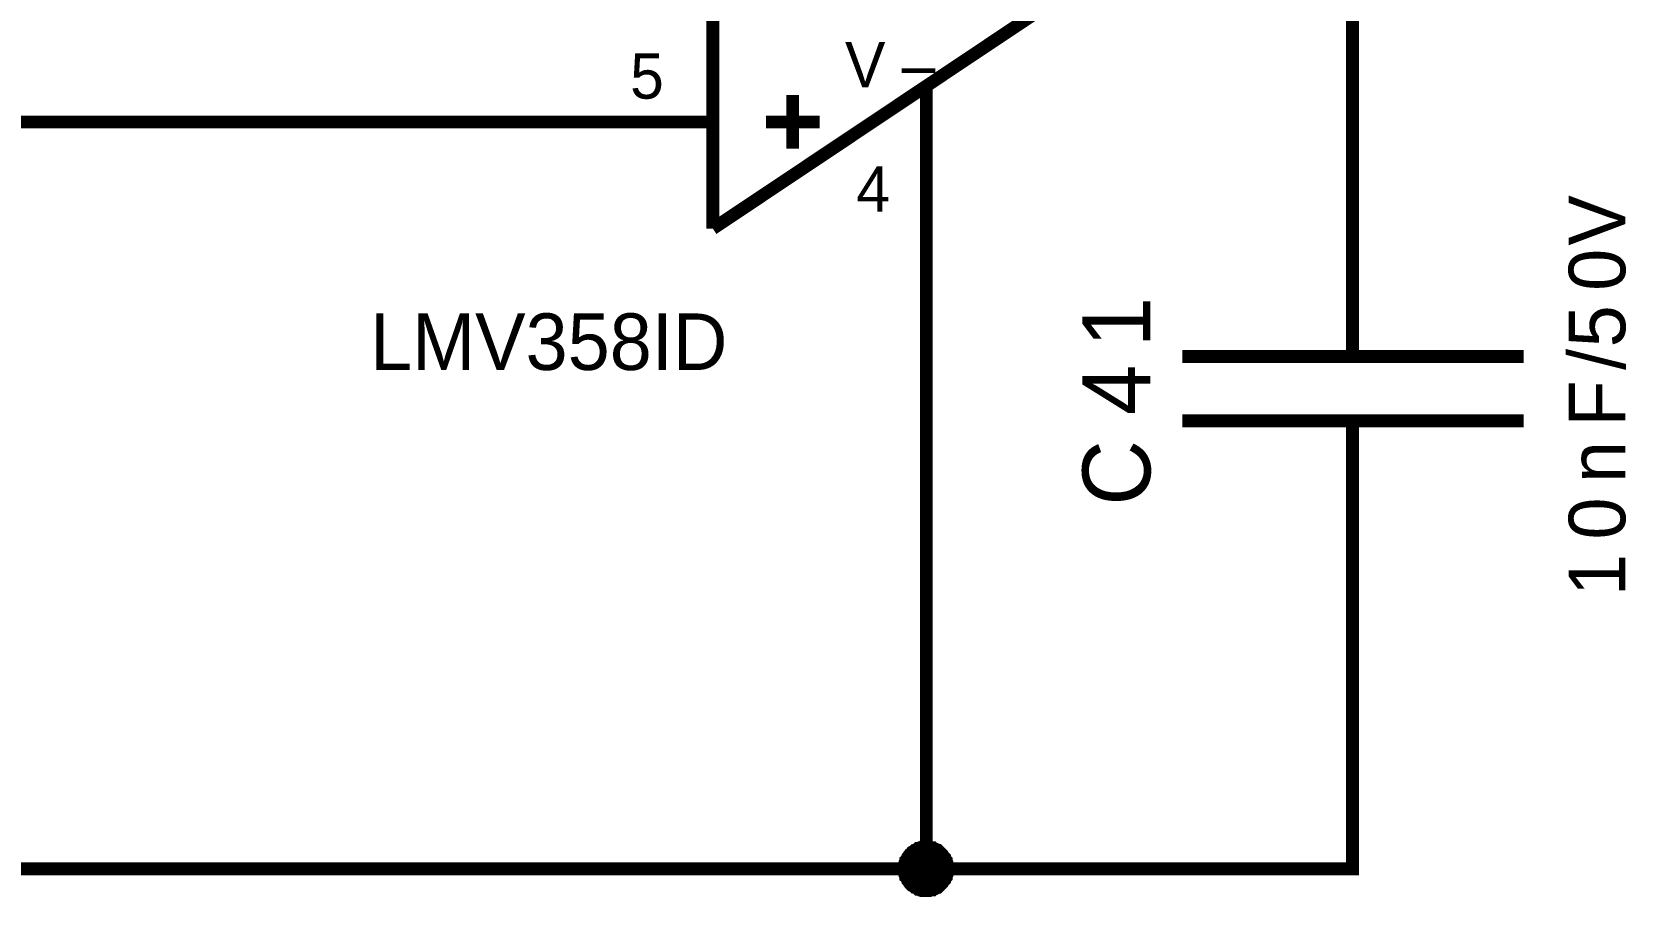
# Model space of a CAD drawing. Header units: millimetres. Extents: x 0 to 420, y 0 to 297.
# Drawn here: x 184.07 to 221.41, y 61.83 to 82.11 of the extents above; entities that cross this region are included whole.
import ezdxf

# ---------------------------------------------------------------- set-up
doc = ezdxf.new("R2010")
doc.units = ezdxf.units.MM
doc.layers.add('Sheet', color=255, linetype='Continuous')

msp = doc.modelspace()

# ---------------------------------------------------------------- linework, layer by layer
at = {"layer": 'Sheet'}
for points, const_width in [([(205.018, 89.997), (214.998, 89.997), (214.998, 77.496)], 0.3), ([(200.02, 84.367), (200.02, 77.496)], 0.3), ([(207.501, 82.496), (200.02, 77.496)], 0.3), ([(201.89, 80.625), (201.89, 79.367)], 0.3), ([(205.018, 80.791), (205.018, 77.496)], 0.3), ([(157.533, 79.996), (170.029, 79.996), (180.026, 79.996), (197.52, 79.996)], 0.3), ([(200.02, 79.996), (197.52, 79.996)], 0.3), ([(201.261, 79.996), (202.519, 79.996)], 0.3), ([(214.998, 69.994), (214.998, 62.493), (205.018, 62.493), (205.018, 77.496)], 0.3), ([(214.998, 74.498), (214.998, 77.496)], 0.3), ([(211.01, 74.498), (219.004, 74.498)], 0.3), ([(211.01, 72.992), (219.004, 72.992)], 0.3), ([(214.998, 72.992), (214.998, 69.994)], 0.3), ([(204.505, 62.493), (204.505, 62.526), (204.505, 62.543), (204.505, 62.576), (204.522, 62.593), (204.522, 62.626), (204.522, 62.642), (204.538, 62.675), (204.538, 62.692), (204.555, 62.708), (204.571, 62.742), (204.588, 62.758), (204.588, 62.775), (204.604, 62.791), (204.621, 62.824), (204.637, 62.841), (204.654, 62.857), (204.671, 62.874), (204.687, 62.891), (204.72, 62.907), (204.737, 62.924), (204.753, 62.924), (204.77, 62.94), (204.803, 62.957), (204.82, 62.973), (204.836, 62.973), (204.869, 62.99), (204.886, 62.99), (204.919, 62.99), (204.935, 63.007), (204.968, 63.007), (204.985, 63.007), (205.018, 63.007)], 0.3), ([(204.505, 62.493), (204.505, 62.526), (204.505, 62.543), (204.505, 62.576), (204.522, 62.593), (204.522, 62.626), (204.522, 62.642), (204.538, 62.675), (204.538, 62.692), (204.555, 62.708), (204.571, 62.742), (204.588, 62.758), (204.588, 62.775), (204.604, 62.791), (204.621, 62.824), (204.637, 62.841), (204.654, 62.857), (204.671, 62.874), (204.687, 62.891), (204.72, 62.907), (204.737, 62.924), (204.753, 62.924), (204.77, 62.94), (204.803, 62.957), (204.82, 62.973), (204.836, 62.973), (204.869, 62.99), (204.886, 62.99), (204.919, 62.99), (204.935, 63.007), (204.968, 63.007), (204.985, 63.007), (205.018, 63.007)], 0.3), ([(204.505, 62.493), (204.505, 62.526), (204.505, 62.543), (204.505, 62.576), (204.522, 62.593), (204.522, 62.626), (204.522, 62.642), (204.538, 62.675), (204.538, 62.692), (204.555, 62.708), (204.571, 62.742), (204.588, 62.758), (204.588, 62.775), (204.604, 62.791), (204.621, 62.824), (204.637, 62.841), (204.654, 62.857), (204.671, 62.874), (204.687, 62.891), (204.72, 62.907), (204.737, 62.924), (204.753, 62.924), (204.77, 62.94), (204.803, 62.957), (204.82, 62.973), (204.836, 62.973), (204.869, 62.99), (204.886, 62.99), (204.919, 62.99), (204.935, 63.007), (204.968, 63.007), (204.985, 63.007), (205.018, 63.007)], 0.3), ([(204.505, 62.493), (204.505, 62.526), (204.505, 62.543), (204.505, 62.576), (204.522, 62.593), (204.522, 62.626), (204.522, 62.642), (204.538, 62.675), (204.538, 62.692), (204.555, 62.708), (204.571, 62.742), (204.588, 62.758), (204.588, 62.775), (204.604, 62.791), (204.621, 62.824), (204.637, 62.841), (204.654, 62.857), (204.671, 62.874), (204.687, 62.891), (204.72, 62.907), (204.737, 62.924), (204.753, 62.924), (204.77, 62.94), (204.803, 62.957), (204.82, 62.973), (204.836, 62.973), (204.869, 62.99), (204.886, 62.99), (204.919, 62.99), (204.935, 63.007), (204.968, 63.007), (204.985, 63.007), (205.018, 63.007)], 0.3), ([(205.018, 63.007), (205.018, 63.007)], 0.3), ([(205.018, 63.007), (205.035, 63.007), (205.068, 63.007), (205.084, 63.007), (205.117, 62.99), (205.134, 62.99), (205.167, 62.99), (205.184, 62.973), (205.2, 62.973), (205.233, 62.957), (205.25, 62.94), (205.266, 62.924), (205.299, 62.924), (205.316, 62.907), (205.333, 62.891), (205.349, 62.874), (205.366, 62.857), (205.382, 62.841), (205.399, 62.824), (205.415, 62.791), (205.432, 62.775), (205.448, 62.758), (205.448, 62.742), (205.465, 62.708), (205.482, 62.692), (205.482, 62.675), (205.498, 62.642), (205.498, 62.626), (205.498, 62.593), (205.515, 62.576), (205.515, 62.543), (205.515, 62.526), (205.515, 62.493)], 0.3), ([(205.018, 63.007), (205.018, 63.007)], 0.3), ([(205.018, 63.007), (205.035, 63.007), (205.068, 63.007), (205.084, 63.007), (205.117, 62.99), (205.134, 62.99), (205.167, 62.99), (205.184, 62.973), (205.2, 62.973), (205.233, 62.957), (205.25, 62.94), (205.266, 62.924), (205.299, 62.924), (205.316, 62.907), (205.333, 62.891), (205.349, 62.874), (205.366, 62.857), (205.382, 62.841), (205.399, 62.824), (205.415, 62.791), (205.432, 62.775), (205.448, 62.758), (205.448, 62.742), (205.465, 62.708), (205.482, 62.692), (205.482, 62.675), (205.498, 62.642), (205.498, 62.626), (205.498, 62.593), (205.515, 62.576), (205.515, 62.543), (205.515, 62.526), (205.515, 62.493)], 0.3), ([(205.018, 63.007), (205.018, 63.007)], 0.3), ([(205.018, 63.007), (205.035, 63.007), (205.068, 63.007), (205.084, 63.007), (205.117, 62.99), (205.134, 62.99), (205.167, 62.99), (205.184, 62.973), (205.2, 62.973), (205.233, 62.957), (205.25, 62.94), (205.266, 62.924), (205.299, 62.924), (205.316, 62.907), (205.333, 62.891), (205.349, 62.874), (205.366, 62.857), (205.382, 62.841), (205.399, 62.824), (205.415, 62.791), (205.432, 62.775), (205.448, 62.758), (205.448, 62.742), (205.465, 62.708), (205.482, 62.692), (205.482, 62.675), (205.498, 62.642), (205.498, 62.626), (205.498, 62.593), (205.515, 62.576), (205.515, 62.543), (205.515, 62.526), (205.515, 62.493)], 0.3), ([(205.018, 63.007), (205.018, 63.007)], 0.3), ([(205.018, 63.007), (205.035, 63.007), (205.068, 63.007), (205.084, 63.007), (205.117, 62.99), (205.134, 62.99), (205.167, 62.99), (205.184, 62.973), (205.2, 62.973), (205.233, 62.957), (205.25, 62.94), (205.266, 62.924), (205.299, 62.924), (205.316, 62.907), (205.333, 62.891), (205.349, 62.874), (205.366, 62.857), (205.382, 62.841), (205.399, 62.824), (205.415, 62.791), (205.432, 62.775), (205.448, 62.758), (205.448, 62.742), (205.465, 62.708), (205.482, 62.692), (205.482, 62.675), (205.498, 62.642), (205.498, 62.626), (205.498, 62.593), (205.515, 62.576), (205.515, 62.543), (205.515, 62.526), (205.515, 62.493)], 0.3), ([(204.505, 62.493), (204.505, 62.526), (204.505, 62.543), (204.505, 62.576), (204.522, 62.593), (204.522, 62.626), (204.522, 62.642), (204.538, 62.675), (204.538, 62.692), (204.555, 62.708), (204.571, 62.742), (204.588, 62.758), (204.588, 62.775), (204.604, 62.791), (204.621, 62.824), (204.637, 62.841), (204.654, 62.857), (204.671, 62.874), (204.687, 62.891), (204.72, 62.907), (204.737, 62.924), (204.753, 62.924), (204.77, 62.94), (204.803, 62.957), (204.82, 62.973), (204.836, 62.973), (204.869, 62.99), (204.886, 62.99), (204.919, 62.99), (204.935, 63.007), (204.968, 63.007), (204.985, 63.007), (205.018, 63.007)], 0.0991), ([(204.505, 62.493), (204.505, 62.526), (204.505, 62.543), (204.505, 62.576), (204.522, 62.593), (204.522, 62.626), (204.522, 62.642), (204.538, 62.675), (204.538, 62.692), (204.555, 62.708), (204.571, 62.742), (204.588, 62.758), (204.588, 62.775), (204.604, 62.791), (204.621, 62.824), (204.637, 62.841), (204.654, 62.857), (204.671, 62.874), (204.687, 62.891), (204.72, 62.907), (204.737, 62.924), (204.753, 62.924), (204.77, 62.94), (204.803, 62.957), (204.82, 62.973), (204.836, 62.973), (204.869, 62.99), (204.886, 62.99), (204.919, 62.99), (204.935, 63.007), (204.968, 63.007), (204.985, 63.007), (205.018, 63.007)], 0.0991), ([(204.505, 62.493), (204.505, 62.526), (204.505, 62.543), (204.505, 62.576), (204.522, 62.593), (204.522, 62.626), (204.522, 62.642), (204.538, 62.675), (204.538, 62.692), (204.555, 62.708), (204.571, 62.742), (204.588, 62.758), (204.588, 62.775), (204.604, 62.791), (204.621, 62.824), (204.637, 62.841), (204.654, 62.857), (204.671, 62.874), (204.687, 62.891), (204.72, 62.907), (204.737, 62.924), (204.753, 62.924), (204.77, 62.94), (204.803, 62.957), (204.82, 62.973), (204.836, 62.973), (204.869, 62.99), (204.886, 62.99), (204.919, 62.99), (204.935, 63.007), (204.968, 63.007), (204.985, 63.007), (205.018, 63.007)], 0.0991), ([(204.505, 62.493), (204.505, 62.526), (204.505, 62.543), (204.505, 62.576), (204.522, 62.593), (204.522, 62.626), (204.522, 62.642), (204.538, 62.675), (204.538, 62.692), (204.555, 62.708), (204.571, 62.742), (204.588, 62.758), (204.588, 62.775), (204.604, 62.791), (204.621, 62.824), (204.637, 62.841), (204.654, 62.857), (204.671, 62.874), (204.687, 62.891), (204.72, 62.907), (204.737, 62.924), (204.753, 62.924), (204.77, 62.94), (204.803, 62.957), (204.82, 62.973), (204.836, 62.973), (204.869, 62.99), (204.886, 62.99), (204.919, 62.99), (204.935, 63.007), (204.968, 63.007), (204.985, 63.007), (205.018, 63.007)], 0.0991), ([(205.018, 63.007), (205.018, 63.007)], 0.0991), ([(205.018, 63.007), (205.035, 63.007), (205.068, 63.007), (205.084, 63.007), (205.117, 62.99), (205.134, 62.99), (205.167, 62.99), (205.184, 62.973), (205.2, 62.973), (205.233, 62.957), (205.25, 62.94), (205.266, 62.924), (205.299, 62.924), (205.316, 62.907), (205.333, 62.891), (205.349, 62.874), (205.366, 62.857), (205.382, 62.841), (205.399, 62.824), (205.415, 62.791), (205.432, 62.775), (205.448, 62.758), (205.448, 62.742), (205.465, 62.708), (205.482, 62.692), (205.482, 62.675), (205.498, 62.642), (205.498, 62.626), (205.498, 62.593), (205.515, 62.576), (205.515, 62.543), (205.515, 62.526), (205.515, 62.493)], 0.0991), ([(205.018, 63.007), (205.018, 63.007)], 0.0991), ([(205.018, 63.007), (205.035, 63.007), (205.068, 63.007), (205.084, 63.007), (205.117, 62.99), (205.134, 62.99), (205.167, 62.99), (205.184, 62.973), (205.2, 62.973), (205.233, 62.957), (205.25, 62.94), (205.266, 62.924), (205.299, 62.924), (205.316, 62.907), (205.333, 62.891), (205.349, 62.874), (205.366, 62.857), (205.382, 62.841), (205.399, 62.824), (205.415, 62.791), (205.432, 62.775), (205.448, 62.758), (205.448, 62.742), (205.465, 62.708), (205.482, 62.692), (205.482, 62.675), (205.498, 62.642), (205.498, 62.626), (205.498, 62.593), (205.515, 62.576), (205.515, 62.543), (205.515, 62.526), (205.515, 62.493)], 0.0991), ([(205.018, 63.007), (205.018, 63.007)], 0.0991), ([(205.018, 63.007), (205.035, 63.007), (205.068, 63.007), (205.084, 63.007), (205.117, 62.99), (205.134, 62.99), (205.167, 62.99), (205.184, 62.973), (205.2, 62.973), (205.233, 62.957), (205.25, 62.94), (205.266, 62.924), (205.299, 62.924), (205.316, 62.907), (205.333, 62.891), (205.349, 62.874), (205.366, 62.857), (205.382, 62.841), (205.399, 62.824), (205.415, 62.791), (205.432, 62.775), (205.448, 62.758), (205.448, 62.742), (205.465, 62.708), (205.482, 62.692), (205.482, 62.675), (205.498, 62.642), (205.498, 62.626), (205.498, 62.593), (205.515, 62.576), (205.515, 62.543), (205.515, 62.526), (205.515, 62.493)], 0.0991), ([(205.018, 63.007), (205.018, 63.007)], 0.0991), ([(205.018, 63.007), (205.035, 63.007), (205.068, 63.007), (205.084, 63.007), (205.117, 62.99), (205.134, 62.99), (205.167, 62.99), (205.184, 62.973), (205.2, 62.973), (205.233, 62.957), (205.25, 62.94), (205.266, 62.924), (205.299, 62.924), (205.316, 62.907), (205.333, 62.891), (205.349, 62.874), (205.366, 62.857), (205.382, 62.841), (205.399, 62.824), (205.415, 62.791), (205.432, 62.775), (205.448, 62.758), (205.448, 62.742), (205.465, 62.708), (205.482, 62.692), (205.482, 62.675), (205.498, 62.642), (205.498, 62.626), (205.498, 62.593), (205.515, 62.576), (205.515, 62.543), (205.515, 62.526), (205.515, 62.493)], 0.0991), ([(125.043, 62.493), (170.029, 62.493), (205.018, 62.493)], 0.3), ([(205.018, 61.98), (204.985, 61.98), (204.968, 61.98), (204.935, 61.98), (204.919, 61.996), (204.886, 61.996), (204.869, 61.996), (204.836, 62.013), (204.82, 62.013), (204.803, 62.03), (204.77, 62.046), (204.753, 62.063), (204.737, 62.063), (204.72, 62.079), (204.687, 62.096), (204.671, 62.112), (204.654, 62.129), (204.637, 62.145), (204.621, 62.162), (204.604, 62.195), (204.588, 62.212), (204.588, 62.228), (204.571, 62.245), (204.555, 62.278), (204.538, 62.294), (204.538, 62.311), (204.522, 62.344), (204.522, 62.361), (204.522, 62.394), (204.505, 62.41), (204.505, 62.444), (204.505, 62.46), (204.505, 62.493)], 0.3), ([(204.505, 62.493), (204.505, 62.493)], 0.3), ([(205.018, 61.98), (204.985, 61.98), (204.968, 61.98), (204.935, 61.98), (204.919, 61.996), (204.886, 61.996), (204.869, 61.996), (204.836, 62.013), (204.82, 62.013), (204.803, 62.03), (204.77, 62.046), (204.753, 62.063), (204.737, 62.063), (204.72, 62.079), (204.687, 62.096), (204.671, 62.112), (204.654, 62.129), (204.637, 62.145), (204.621, 62.162), (204.604, 62.195), (204.588, 62.212), (204.588, 62.228), (204.571, 62.245), (204.555, 62.278), (204.538, 62.294), (204.538, 62.311), (204.522, 62.344), (204.522, 62.361), (204.522, 62.394), (204.505, 62.41), (204.505, 62.444), (204.505, 62.46), (204.505, 62.493)], 0.3), ([(204.505, 62.493), (204.505, 62.493)], 0.3), ([(205.018, 61.98), (204.985, 61.98), (204.968, 61.98), (204.935, 61.98), (204.919, 61.996), (204.886, 61.996), (204.869, 61.996), (204.836, 62.013), (204.82, 62.013), (204.803, 62.03), (204.77, 62.046), (204.753, 62.063), (204.737, 62.063), (204.72, 62.079), (204.687, 62.096), (204.671, 62.112), (204.654, 62.129), (204.637, 62.145), (204.621, 62.162), (204.604, 62.195), (204.588, 62.212), (204.588, 62.228), (204.571, 62.245), (204.555, 62.278), (204.538, 62.294), (204.538, 62.311), (204.522, 62.344), (204.522, 62.361), (204.522, 62.394), (204.505, 62.41), (204.505, 62.444), (204.505, 62.46), (204.505, 62.493)], 0.3), ([(204.505, 62.493), (204.505, 62.493)], 0.3), ([(205.018, 61.98), (204.985, 61.98), (204.968, 61.98), (204.935, 61.98), (204.919, 61.996), (204.886, 61.996), (204.869, 61.996), (204.836, 62.013), (204.82, 62.013), (204.803, 62.03), (204.77, 62.046), (204.753, 62.063), (204.737, 62.063), (204.72, 62.079), (204.687, 62.096), (204.671, 62.112), (204.654, 62.129), (204.637, 62.145), (204.621, 62.162), (204.604, 62.195), (204.588, 62.212), (204.588, 62.228), (204.571, 62.245), (204.555, 62.278), (204.538, 62.294), (204.538, 62.311), (204.522, 62.344), (204.522, 62.361), (204.522, 62.394), (204.505, 62.41), (204.505, 62.444), (204.505, 62.46), (204.505, 62.493)], 0.3), ([(204.505, 62.493), (204.505, 62.493)], 0.3), ([(205.018, 61.98), (204.985, 61.98), (204.968, 61.98), (204.935, 61.98), (204.919, 61.996), (204.886, 61.996), (204.869, 61.996), (204.836, 62.013), (204.82, 62.013), (204.803, 62.03), (204.77, 62.046), (204.753, 62.063), (204.737, 62.063), (204.72, 62.079), (204.687, 62.096), (204.671, 62.112), (204.654, 62.129), (204.637, 62.145), (204.621, 62.162), (204.604, 62.195), (204.588, 62.212), (204.588, 62.228), (204.571, 62.245), (204.555, 62.278), (204.538, 62.294), (204.538, 62.311), (204.522, 62.344), (204.522, 62.361), (204.522, 62.394), (204.505, 62.41), (204.505, 62.444), (204.505, 62.46), (204.505, 62.493)], 0.0991), ([(204.505, 62.493), (204.505, 62.493)], 0.0991), ([(205.018, 61.98), (204.985, 61.98), (204.968, 61.98), (204.935, 61.98), (204.919, 61.996), (204.886, 61.996), (204.869, 61.996), (204.836, 62.013), (204.82, 62.013), (204.803, 62.03), (204.77, 62.046), (204.753, 62.063), (204.737, 62.063), (204.72, 62.079), (204.687, 62.096), (204.671, 62.112), (204.654, 62.129), (204.637, 62.145), (204.621, 62.162), (204.604, 62.195), (204.588, 62.212), (204.588, 62.228), (204.571, 62.245), (204.555, 62.278), (204.538, 62.294), (204.538, 62.311), (204.522, 62.344), (204.522, 62.361), (204.522, 62.394), (204.505, 62.41), (204.505, 62.444), (204.505, 62.46), (204.505, 62.493)], 0.0991), ([(204.505, 62.493), (204.505, 62.493)], 0.0991), ([(205.018, 61.98), (204.985, 61.98), (204.968, 61.98), (204.935, 61.98), (204.919, 61.996), (204.886, 61.996), (204.869, 61.996), (204.836, 62.013), (204.82, 62.013), (204.803, 62.03), (204.77, 62.046), (204.753, 62.063), (204.737, 62.063), (204.72, 62.079), (204.687, 62.096), (204.671, 62.112), (204.654, 62.129), (204.637, 62.145), (204.621, 62.162), (204.604, 62.195), (204.588, 62.212), (204.588, 62.228), (204.571, 62.245), (204.555, 62.278), (204.538, 62.294), (204.538, 62.311), (204.522, 62.344), (204.522, 62.361), (204.522, 62.394), (204.505, 62.41), (204.505, 62.444), (204.505, 62.46), (204.505, 62.493)], 0.0991), ([(204.505, 62.493), (204.505, 62.493)], 0.0991), ([(205.018, 61.98), (204.985, 61.98), (204.968, 61.98), (204.935, 61.98), (204.919, 61.996), (204.886, 61.996), (204.869, 61.996), (204.836, 62.013), (204.82, 62.013), (204.803, 62.03), (204.77, 62.046), (204.753, 62.063), (204.737, 62.063), (204.72, 62.079), (204.687, 62.096), (204.671, 62.112), (204.654, 62.129), (204.637, 62.145), (204.621, 62.162), (204.604, 62.195), (204.588, 62.212), (204.588, 62.228), (204.571, 62.245), (204.555, 62.278), (204.538, 62.294), (204.538, 62.311), (204.522, 62.344), (204.522, 62.361), (204.522, 62.394), (204.505, 62.41), (204.505, 62.444), (204.505, 62.46), (204.505, 62.493)], 0.0991), ([(204.505, 62.493), (204.505, 62.493)], 0.0991), ([(205.515, 62.493), (205.515, 62.46), (205.515, 62.444), (205.515, 62.41), (205.498, 62.394), (205.498, 62.361), (205.498, 62.344), (205.482, 62.311), (205.482, 62.294), (205.465, 62.278), (205.448, 62.245), (205.448, 62.228), (205.432, 62.212), (205.415, 62.195), (205.399, 62.162), (205.382, 62.145), (205.366, 62.129), (205.349, 62.112), (205.333, 62.096), (205.316, 62.079), (205.299, 62.063), (205.266, 62.063), (205.25, 62.046), (205.233, 62.03), (205.2, 62.013), (205.184, 62.013), (205.167, 61.996), (205.134, 61.996), (205.117, 61.996), (205.084, 61.98), (205.068, 61.98), (205.035, 61.98), (205.018, 61.98)], 0.3), ([(205.515, 62.493), (205.515, 62.46), (205.515, 62.444), (205.515, 62.41), (205.498, 62.394), (205.498, 62.361), (205.498, 62.344), (205.482, 62.311), (205.482, 62.294), (205.465, 62.278), (205.448, 62.245), (205.448, 62.228), (205.432, 62.212), (205.415, 62.195), (205.399, 62.162), (205.382, 62.145), (205.366, 62.129), (205.349, 62.112), (205.333, 62.096), (205.316, 62.079), (205.299, 62.063), (205.266, 62.063), (205.25, 62.046), (205.233, 62.03), (205.2, 62.013), (205.184, 62.013), (205.167, 61.996), (205.134, 61.996), (205.117, 61.996), (205.084, 61.98), (205.068, 61.98), (205.035, 61.98), (205.018, 61.98)], 0.3), ([(205.515, 62.493), (205.515, 62.46), (205.515, 62.444), (205.515, 62.41), (205.498, 62.394), (205.498, 62.361), (205.498, 62.344), (205.482, 62.311), (205.482, 62.294), (205.465, 62.278), (205.448, 62.245), (205.448, 62.228), (205.432, 62.212), (205.415, 62.195), (205.399, 62.162), (205.382, 62.145), (205.366, 62.129), (205.349, 62.112), (205.333, 62.096), (205.316, 62.079), (205.299, 62.063), (205.266, 62.063), (205.25, 62.046), (205.233, 62.03), (205.2, 62.013), (205.184, 62.013), (205.167, 61.996), (205.134, 61.996), (205.117, 61.996), (205.084, 61.98), (205.068, 61.98), (205.035, 61.98), (205.018, 61.98)], 0.3), ([(205.515, 62.493), (205.515, 62.46), (205.515, 62.444), (205.515, 62.41), (205.498, 62.394), (205.498, 62.361), (205.498, 62.344), (205.482, 62.311), (205.482, 62.294), (205.465, 62.278), (205.448, 62.245), (205.448, 62.228), (205.432, 62.212), (205.415, 62.195), (205.399, 62.162), (205.382, 62.145), (205.366, 62.129), (205.349, 62.112), (205.333, 62.096), (205.316, 62.079), (205.299, 62.063), (205.266, 62.063), (205.25, 62.046), (205.233, 62.03), (205.2, 62.013), (205.184, 62.013), (205.167, 61.996), (205.134, 61.996), (205.117, 61.996), (205.084, 61.98), (205.068, 61.98), (205.035, 61.98), (205.018, 61.98)], 0.3), ([(205.515, 62.493), (205.515, 62.46), (205.515, 62.444), (205.515, 62.41), (205.498, 62.394), (205.498, 62.361), (205.498, 62.344), (205.482, 62.311), (205.482, 62.294), (205.465, 62.278), (205.448, 62.245), (205.448, 62.228), (205.432, 62.212), (205.415, 62.195), (205.399, 62.162), (205.382, 62.145), (205.366, 62.129), (205.349, 62.112), (205.333, 62.096), (205.316, 62.079), (205.299, 62.063), (205.266, 62.063), (205.25, 62.046), (205.233, 62.03), (205.2, 62.013), (205.184, 62.013), (205.167, 61.996), (205.134, 61.996), (205.117, 61.996), (205.084, 61.98), (205.068, 61.98), (205.035, 61.98), (205.018, 61.98)], 0.0991), ([(205.515, 62.493), (205.515, 62.46), (205.515, 62.444), (205.515, 62.41), (205.498, 62.394), (205.498, 62.361), (205.498, 62.344), (205.482, 62.311), (205.482, 62.294), (205.465, 62.278), (205.448, 62.245), (205.448, 62.228), (205.432, 62.212), (205.415, 62.195), (205.399, 62.162), (205.382, 62.145), (205.366, 62.129), (205.349, 62.112), (205.333, 62.096), (205.316, 62.079), (205.299, 62.063), (205.266, 62.063), (205.25, 62.046), (205.233, 62.03), (205.2, 62.013), (205.184, 62.013), (205.167, 61.996), (205.134, 61.996), (205.117, 61.996), (205.084, 61.98), (205.068, 61.98), (205.035, 61.98), (205.018, 61.98)], 0.0991), ([(205.515, 62.493), (205.515, 62.46), (205.515, 62.444), (205.515, 62.41), (205.498, 62.394), (205.498, 62.361), (205.498, 62.344), (205.482, 62.311), (205.482, 62.294), (205.465, 62.278), (205.448, 62.245), (205.448, 62.228), (205.432, 62.212), (205.415, 62.195), (205.399, 62.162), (205.382, 62.145), (205.366, 62.129), (205.349, 62.112), (205.333, 62.096), (205.316, 62.079), (205.299, 62.063), (205.266, 62.063), (205.25, 62.046), (205.233, 62.03), (205.2, 62.013), (205.184, 62.013), (205.167, 61.996), (205.134, 61.996), (205.117, 61.996), (205.084, 61.98), (205.068, 61.98), (205.035, 61.98), (205.018, 61.98)], 0.0991), ([(205.515, 62.493), (205.515, 62.46), (205.515, 62.444), (205.515, 62.41), (205.498, 62.394), (205.498, 62.361), (205.498, 62.344), (205.482, 62.311), (205.482, 62.294), (205.465, 62.278), (205.448, 62.245), (205.448, 62.228), (205.432, 62.212), (205.415, 62.195), (205.399, 62.162), (205.382, 62.145), (205.366, 62.129), (205.349, 62.112), (205.333, 62.096), (205.316, 62.079), (205.299, 62.063), (205.266, 62.063), (205.25, 62.046), (205.233, 62.03), (205.2, 62.013), (205.184, 62.013), (205.167, 61.996), (205.134, 61.996), (205.117, 61.996), (205.084, 61.98), (205.068, 61.98), (205.035, 61.98), (205.018, 61.98)], 0.0991), ([(205.515, 62.493), (205.515, 62.493), (205.515, 62.493), (205.515, 62.493), (205.515, 62.493), (205.515, 62.493), (205.515, 62.493), (205.515, 62.493), (205.515, 62.493), (205.515, 62.493), (205.515, 62.493), (205.515, 62.493), (205.515, 62.493), (205.515, 62.493), (205.515, 62.493), (205.515, 62.493), (205.515, 62.493), (205.515, 62.493), (205.515, 62.493), (205.515, 62.493), (205.515, 62.493), (205.515, 62.493), (205.515, 62.493), (205.515, 62.493), (205.515, 62.493), (205.515, 62.493), (205.515, 62.493), (205.515, 62.493), (205.515, 62.493), (205.515, 62.493), (205.515, 62.493), (205.515, 62.493), (205.515, 62.493)], 0.3), ([(205.515, 62.493), (205.515, 62.493)], 0.3), ([(205.515, 62.493), (205.515, 62.493), (205.515, 62.493), (205.515, 62.493), (205.515, 62.493), (205.515, 62.493), (205.515, 62.493), (205.515, 62.493), (205.515, 62.493), (205.515, 62.493), (205.515, 62.493), (205.515, 62.493), (205.515, 62.493), (205.515, 62.493), (205.515, 62.493), (205.515, 62.493), (205.515, 62.493), (205.515, 62.493), (205.515, 62.493), (205.515, 62.493), (205.515, 62.493), (205.515, 62.493), (205.515, 62.493), (205.515, 62.493), (205.515, 62.493), (205.515, 62.493), (205.515, 62.493), (205.515, 62.493), (205.515, 62.493), (205.515, 62.493), (205.515, 62.493), (205.515, 62.493), (205.515, 62.493)], 0.3), ([(205.515, 62.493), (205.515, 62.493)], 0.3), ([(205.515, 62.493), (205.515, 62.493), (205.515, 62.493), (205.515, 62.493), (205.515, 62.493), (205.515, 62.493), (205.515, 62.493), (205.515, 62.493), (205.515, 62.493), (205.515, 62.493), (205.515, 62.493), (205.515, 62.493), (205.515, 62.493), (205.515, 62.493), (205.515, 62.493), (205.515, 62.493), (205.515, 62.493), (205.515, 62.493), (205.515, 62.493), (205.515, 62.493), (205.515, 62.493), (205.515, 62.493), (205.515, 62.493), (205.515, 62.493), (205.515, 62.493), (205.515, 62.493), (205.515, 62.493), (205.515, 62.493), (205.515, 62.493), (205.515, 62.493), (205.515, 62.493), (205.515, 62.493), (205.515, 62.493)], 0.3), ([(205.515, 62.493), (205.515, 62.493)], 0.3), ([(205.515, 62.493), (205.515, 62.493), (205.515, 62.493), (205.515, 62.493), (205.515, 62.493), (205.515, 62.493), (205.515, 62.493), (205.515, 62.493), (205.515, 62.493), (205.515, 62.493), (205.515, 62.493), (205.515, 62.493), (205.515, 62.493), (205.515, 62.493), (205.515, 62.493), (205.515, 62.493), (205.515, 62.493), (205.515, 62.493), (205.515, 62.493), (205.515, 62.493), (205.515, 62.493), (205.515, 62.493), (205.515, 62.493), (205.515, 62.493), (205.515, 62.493), (205.515, 62.493), (205.515, 62.493), (205.515, 62.493), (205.515, 62.493), (205.515, 62.493), (205.515, 62.493), (205.515, 62.493), (205.515, 62.493)], 0.3), ([(205.515, 62.493), (205.515, 62.493)], 0.3), ([(205.515, 62.493), (205.515, 62.493), (205.515, 62.493), (205.515, 62.493), (205.515, 62.493), (205.515, 62.493), (205.515, 62.493), (205.515, 62.493), (205.515, 62.493), (205.515, 62.493), (205.515, 62.493), (205.515, 62.493), (205.515, 62.493), (205.515, 62.493), (205.515, 62.493), (205.515, 62.493), (205.515, 62.493), (205.515, 62.493), (205.515, 62.493), (205.515, 62.493), (205.515, 62.493), (205.515, 62.493), (205.515, 62.493), (205.515, 62.493), (205.515, 62.493), (205.515, 62.493), (205.515, 62.493), (205.515, 62.493), (205.515, 62.493), (205.515, 62.493), (205.515, 62.493), (205.515, 62.493), (205.515, 62.493)], 0.0991), ([(205.515, 62.493), (205.515, 62.493)], 0.0991), ([(205.515, 62.493), (205.515, 62.493), (205.515, 62.493), (205.515, 62.493), (205.515, 62.493), (205.515, 62.493), (205.515, 62.493), (205.515, 62.493), (205.515, 62.493), (205.515, 62.493), (205.515, 62.493), (205.515, 62.493), (205.515, 62.493), (205.515, 62.493), (205.515, 62.493), (205.515, 62.493), (205.515, 62.493), (205.515, 62.493), (205.515, 62.493), (205.515, 62.493), (205.515, 62.493), (205.515, 62.493), (205.515, 62.493), (205.515, 62.493), (205.515, 62.493), (205.515, 62.493), (205.515, 62.493), (205.515, 62.493), (205.515, 62.493), (205.515, 62.493), (205.515, 62.493), (205.515, 62.493), (205.515, 62.493)], 0.0991), ([(205.515, 62.493), (205.515, 62.493)], 0.0991), ([(205.515, 62.493), (205.515, 62.493), (205.515, 62.493), (205.515, 62.493), (205.515, 62.493), (205.515, 62.493), (205.515, 62.493), (205.515, 62.493), (205.515, 62.493), (205.515, 62.493), (205.515, 62.493), (205.515, 62.493), (205.515, 62.493), (205.515, 62.493), (205.515, 62.493), (205.515, 62.493), (205.515, 62.493), (205.515, 62.493), (205.515, 62.493), (205.515, 62.493), (205.515, 62.493), (205.515, 62.493), (205.515, 62.493), (205.515, 62.493), (205.515, 62.493), (205.515, 62.493), (205.515, 62.493), (205.515, 62.493), (205.515, 62.493), (205.515, 62.493), (205.515, 62.493), (205.515, 62.493), (205.515, 62.493)], 0.0991), ([(205.515, 62.493), (205.515, 62.493)], 0.0991), ([(205.515, 62.493), (205.515, 62.493), (205.515, 62.493), (205.515, 62.493), (205.515, 62.493), (205.515, 62.493), (205.515, 62.493), (205.515, 62.493), (205.515, 62.493), (205.515, 62.493), (205.515, 62.493), (205.515, 62.493), (205.515, 62.493), (205.515, 62.493), (205.515, 62.493), (205.515, 62.493), (205.515, 62.493), (205.515, 62.493), (205.515, 62.493), (205.515, 62.493), (205.515, 62.493), (205.515, 62.493), (205.515, 62.493), (205.515, 62.493), (205.515, 62.493), (205.515, 62.493), (205.515, 62.493), (205.515, 62.493), (205.515, 62.493), (205.515, 62.493), (205.515, 62.493), (205.515, 62.493), (205.515, 62.493)], 0.0991), ([(205.515, 62.493), (205.515, 62.493)], 0.0991)]:
    msp.add_lwpolyline(points, dxfattribs=dict(at, const_width=const_width))
at = {"layer": 'Sheet', "const_width": 0.508}
msp.add_lwpolyline([(204.746, 62.5, 1), (205.254, 62.5, 1)], format="xyb", close=True, dxfattribs=at)

# ---------------------------------------------------------------- texts
at = {"layer": 'Sheet'}
for s, height, p in [('V', 1.06, (203.115, 80.807)), ('5', 1.06, (198.083, 80.542)), ('–', 1.06, (204.439, 80.807)), ('4', 1.06, (203.38, 77.893)), ('LMV358ID', 1.3247, (191.992, 74.184))]:
    msp.add_text(s, height=height, dxfattribs=at).set_placement(p)
for s, height, p in [('V', 1.325, (221.387, 77.098)), ('0', 1.325, (221.387, 76.038)), ('1', 1.59, (210.265, 74.714)), ('5', 1.325, (221.387, 74.714)), ('/', 1.325, (221.387, 74.184)), ('4', 1.59, (210.265, 73.124)), ('F', 1.325, (221.387, 72.859)), ('C', 1.59, (210.265, 71.004)), ('n', 1.325, (221.387, 71.534)), ('0', 1.325, (221.387, 70.21)), ('1', 1.325, (221.387, 68.885))]:
    msp.add_text(s, height=height, rotation=90, dxfattribs=at).set_placement(p)

doc.saveas('drawing.dxf')
